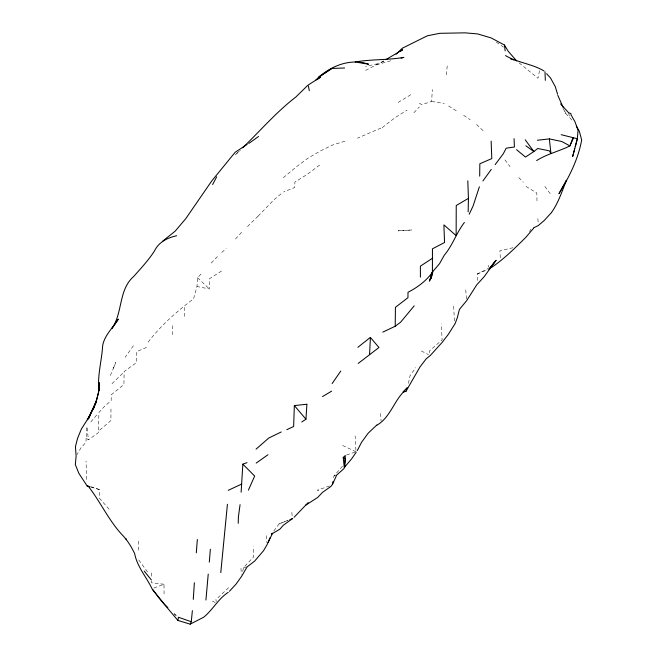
<?xml version="1.0" encoding="UTF-8"?>
<svg xmlns="http://www.w3.org/2000/svg" width="657" height="657" viewBox="0 0 657 657"><rect width="100%" height="100%" fill="white"/><g stroke="black" fill="none" stroke-linecap="round" stroke-linejoin="round"><path stroke-width="0.49" stroke-dasharray="3.29 2.46" d="M110.959 408.974L110.926 420.562L98.254 431.337L98.238 432.799L88.416 439.796L86.108 438.038L86.938 426.565L88.416 439.796M146.536 347.364L136.508 351.774L136.574 362.533L124.14 371.501L123.918 384.542L111.337 394.685L111.115 400.737L105.161 405.689L98.977 412.358L98.254 431.337M86.108 438.038L86.01 442.292L80.918 447.902L77.083 454.504M419.297 103.272L421.876 104.652L431.633 101.424L432.331 89.549M148.137 342.149C160.735 325.519 176.938 311.393 193.56 298.804L196.985 286.518L197.535 277.706L202.241 272.778M446.308 74.898L447.433 63.893M333.682 477.77L334.019 475.898L342.946 465.682M539.504 70.751L537.976 78.249L517.527 61.602M408.44 383.36L409.993 375.886L415.676 367.682M242.712 571.393L243.525 567.656L253.742 556.775L253.577 546.764M113.415 368.216L115.846 362.368L109.555 377.488M529.402 231.642L530.955 229.17M133.404 345.713L125.101 357.342M273.797 530.996L279.069 523.949L288.152 520.295M90.838 421.95L97.721 413.803M241.579 232.315L233.876 240.782M413.91 112.733L419.24 106.992M258.094 216.112L273.755 199.983L282.37 192.69M217.5 256.567L209.616 264.714M111.994 383.713L124.124 371.936M258.037 216.169L245.964 228.061M239.041 151.266L235.066 155.06L240.347 150.387M228.661 587.687L215.841 599.693L216.325 601.549M221.729 252.502L226.18 248.518M283.323 177.71L297.12 166.221L307.862 158.28L320.09 151.126L332.467 145.057L344.925 141.206M382.226 127.655L394.857 117.792L407.126 110.105M319.639 165.088L307.156 174.409L294.878 182.112L294.771 187.483L283.553 191.992M221.54 271.029L209.246 278.913L209.402 288.965L196.985 286.518M365.588 70.398L384.214 60.682M398.134 102.451L410.962 94.616M381.035 62.694L384.501 60.838M477.811 280.498L477.204 274.01L487.896 268.647M381.011 128.041L357.424 138.175M477.204 274.01L487.297 269.871M279.069 523.949L288.004 520.393M153.869 588.04L164.012 584.237L164.061 595.176M346.502 455.022L356.004 451.753L355.141 435.985M329.592 486.008L317.241 490.179L320.788 491.6M334.019 475.898L336.704 475.06M376.477 64.788L390.751 60.797M513.01 247.722L499.887 250.793L500.347 258.48M377.652 63.704L365.506 66.431M243.525 567.656L247.155 566.86M164.012 584.237L151.471 582.784L151.43 580.804M431.633 101.424L444.337 103.486M90.962 487.133L99.462 489.596L99.749 498.638L109.711 509.824M90.723 486.64L99.462 489.596M342.642 445.487L356.004 451.753M421.334 350.986L428.479 354.608M212.408 601.024L216.802 603.405M525.986 186.44L536.818 192.944L537.015 202.676M448.575 106.015L457.288 111.37M463.645 115.287L470.256 119.746M496.372 42.138L503.549 47.132M197.535 277.706L209.402 288.965M476.547 124.444L483.347 130.94M174.056 613.605L176.963 616.43L174.162 613.712M562.983 108.348L565.874 113.661L573.003 121.192M518.849 177.579L523.333 182.268M504.962 159.881L510.062 166.648M544.825 186.424L550.656 194.308M138.767 559.986L147.718 572.222M564.667 110.902L565.874 113.661M488.184 265.28L488.627 267.169M429.752 352.809L429.407 351.002L442.128 339.817L441.282 323.885M568.707 112.823L569.578 117.702M466.486 298.886L465.575 287.897M291.831 512.411L292.381 517.732M537.853 218.666L538.264 223.528M380.6 413.409L381.068 420.981M266.29 535.677L266.685 542.419M240.979 568.33L241.3 574.267M454.381 320.969L453.617 304.396M86.593 479.454L86.051 461.132M172.282 325.675L172.569 334.733M184.469 307.402L184.65 317.265M151.291 572.888L151.365 576.846M138.29 541.113L138.471 550.993M399.152 230.755L398.142 230.862L411.98 229.966L399.152 230.755"/><path stroke-width="0.99" d="M479.692 176.158L479.832 163.765L491.789 158.592L491.132 141.148M306.712 404.252L294.352 405.591L293.638 426.516L286.797 429.703M467.8 180.798L468.441 198.365L456.237 205.518L456.139 235.617L443.91 224.891L444.543 242.499L432.446 248.814L432.413 272.318L429.497 281.155L432.363 272.047L439.533 263.695L444.329 255.154C452.665 245.283 456.492 232.677 464.384 222.493M468.162 211.866L468.441 198.365M238.22 523.333L238.376 517.075L240.068 504.666M306.918 404.211L305.957 419.199L301.777 421.975M382.826 332.13L395.202 326.258L395.432 307.32L407.948 297.687L407.997 292.275C417.441 287.462 426.155 280.966 432.413 272.318L432.84 271.85L431.091 278.535L432.413 272.318M98.632 391.958L96.497 400.343L93.064 409.648L96.259 401.312L98.632 391.958L99.1 382.505L98.944 390.997C97.179 375.59 101.786 360.865 102.632 345.771C104.496 335.136 112.864 327.942 118.317 319.121L112.084 328.278C122.908 312.395 118.375 289.819 133.724 276.457C140.968 268.245 148.49 260.287 154.411 251.048C158.813 242.014 167.215 237.834 176.626 235.748M247.048 462.627L242.835 464.146L241.135 492.192M369.554 354.632L370.425 337.484L378.966 347.504L358.196 363.436M305.456 505.34L317.758 497.406L322.562 492.307L330.824 486.509L332.508 484.316L336.704 475.06L344.013 468.54L344.761 466.979L345.319 455.498L343.233 457.42L344.235 467.497L345.286 458.463L343.233 457.42M193.273 599.373L194.382 582.726M227.429 504.264L220.785 572.608M196.303 552.816L197.33 539.496M210.355 549.219L209.312 562.137M205.928 600.03L208.228 574.119M96.275 402.298L87.332 419.807L89.664 415.988L81.411 428.98L77.583 438.26L75.44 446.645L76.122 456.155L75.333 464.606L78.824 473.286L87.184 486.04L87.808 485.654C100.57 501.743 108.89 521.157 123.261 536.005C128.016 541.204 131.605 547.265 134.644 553.58C137.182 566.851 146.339 576.862 152.03 588.729L159.281 598.297L177.891 620.43L190.144 624.15L191.261 621.736L192.378 610.649M177.891 620.43L178.449 617.235L191.261 621.736M332.508 484.316L333.009 481.515M96.497 400.343L88.416 418.887L93.655 407.586M574.752 148.605L572.674 156.481L577.347 138.75L578.061 130.291L574.924 121.635L571.04 114.909L570.892 113.513L568.707 112.823L560.577 103.913M575.269 146.634L577.347 138.75L561.201 134.685M403.357 392.188L406.001 391.26L407.192 387.597L403.152 391.794M573.052 137.551L569.898 145.887C559.041 151.381 547.002 153.935 536.646 160.563M229.441 591.251L235.929 584.254L241.456 576.559L247.155 566.86L254.62 561.127L263.539 550.706L266.972 544.875L269.994 537.828M479.364 186.785L473.106 205.953L469.18 214.248M248.412 490.138L254.67 476.054L242.835 464.146M573.512 137.97L569.898 145.887L561.76 141.51L549.359 138.898L537.385 140.245M566.449 180.281C562.063 191.195 558.524 202.446 551.691 212.26M268.171 542.452L272.565 533.205L271.448 534.125L279.833 529.222L283.323 525.255L292.693 518.472M357.268 450.628L361.514 442.35L368.232 433.111L376.79 425.022M212.63 184.543L216.695 176.807M566.35 180.314L558.959 193.684C569.143 177.045 578.185 159.347 581.667 139.957L579.351 131.343L576.37 126.095M406.001 391.26L419.995 366.926L426.253 358.755L430.269 355.519L442.005 342.568L448.296 334.397L455.038 323.761L457.288 317.865L459.391 309.48L466.7 300.602L476.711 284.883L484.11 276.761L495.986 260.377L489.063 269.066L495.986 260.377M491.264 169.432L482.903 180.962M332.138 383.573L340.786 371.041M356.217 452.18L351.626 458.832L344.761 466.979M495.156 164.603L503.246 153.853L506.21 148.178L514.431 147.004L514.053 138.66M403.841 391.588C393.683 401.829 389.88 417.77 376.946 425.169M533.55 228.324L525.625 237.563C514.16 248.855 502.712 260.361 489.063 269.066M414.189 305.858L400.647 322.152L395.202 326.258M308.166 502.589L294.065 517.314M551.412 212.638L544.341 220.382L538.42 225.466L533.443 227.938M267.982 454.743L256.181 463.095M315.434 80.458L319.54 76.393L331.842 68.451L344.629 67.999M396.114 54.268L402.207 48.281L427.346 35.806L439.862 33.31L465.09 32.85L477.754 33.942L491.198 37.95L504.461 45.021L508.181 51.238L516.739 60.97M242.605 147.825C260.295 130.8 276.252 112.101 295.781 97.072L307.911 85.221L320.205 77.329L319.54 76.393M256.041 449.158L268.746 438.047L281.245 431.961M228.184 592.351C218.198 598.872 212.884 609.721 203.695 617.219L190.144 624.15M357.901 347.298L370.137 337.583M162.895 240.963L175.115 231.207L185.75 218.674L211.751 180.938L235.165 152.268L247.139 144.384M317.906 79.012L320.205 77.329M400.269 51.451L402.675 49.702L385.807 59.68M248.789 143.448L258.546 136.475M228.225 490.336L241.751 484.028M331.842 68.451L318.629 77.395C331.801 65.396 351.052 58.161 368.569 64.214L358.114 62.448M432.692 258.135L420.381 266.151L420.414 277.197M322.53 396.565L331.621 391.153M289.794 519.687L292.472 518.619M401.09 58.112L403.915 57.381C387.835 60.206 371.394 59.138 355.265 61.963M505.479 55.574C517.215 62.661 531.956 63.762 543.98 70.931M87.184 486.04L90.017 486.862M510.505 58.875L514.07 60.066M525.879 145.797L533.854 151.553L537.73 148.49L549.285 150.814L550.944 153.41L549.359 138.898M516.591 149.689L525.46 157.089L533.854 151.553L525.214 139.793M167.855 607.61L164.349 604.21L152.498 589.46M546.575 73.724L550.476 77.912L555.288 86.65L557.563 94.181M294.352 405.591L305.957 419.199M144.203 571.064L151.307 579.917M557.801 95.273L563.049 107.222M125.889 538.494L126.333 539.684M308.437 86.092L309.291 90.658M504.461 45.021L505.151 50.893M544.99 71.744L545.335 80.351"/></g></svg>
